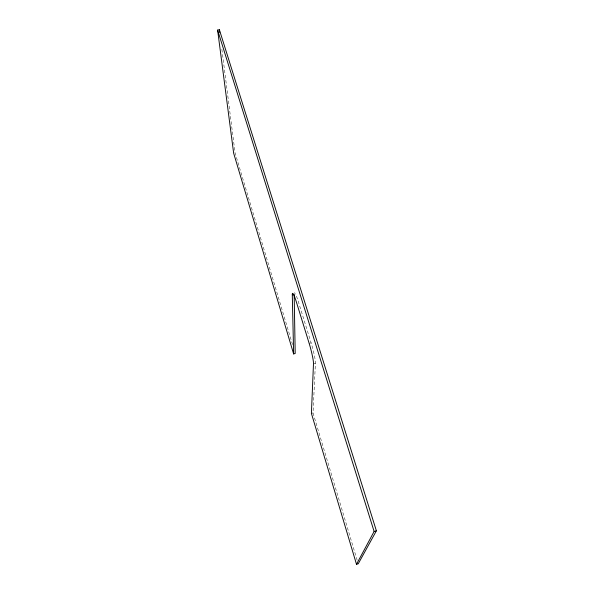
<?xml version="1.0" encoding="UTF-8"?>
<svg xmlns="http://www.w3.org/2000/svg" width="594" height="594" viewBox="0 0 594 594"><rect width="100%" height="100%" fill="white"/><g stroke="black" fill="none" stroke-linecap="round" stroke-linejoin="round"><path stroke-width="0.45" stroke-dasharray="2.97 2.23" d="M357.165 560.239L313.023 412.949L315.421 363.12A16.023 1.73 75 0 0 311.108 342.849L298.351 301.685A15.644 1.656 75.4 0 0 295.329 293.755M311.404 413.394L313.023 412.949M313.483 363.639L315.421 363.12M309.155 343.369L311.108 342.849M292.545 344.624L235.068 152.851L221.599 47.164M294.275 293.102A15.644 1.656 75.4 0 1 294.973 293.206"/><path stroke-width="0.89" d="M356.497 564.3L374.109 531.467L217.612 30.094L219.372 29.7L376.388 530.806L358.234 563.788L356.497 564.3L311.404 413.394L313.483 363.639A16.031 1.693 75.1 0 0 309.155 343.369L296.436 302.19A15.644 1.619 75.4 0 0 292.293 294.78L294.164 294.297L295.203 353.504L293.629 353.92L233.65 153.193L217.612 30.094M374.109 531.467L376.388 530.806M219.372 29.7L219.721 32.455M292.293 294.78L293.629 353.92"/></g></svg>
